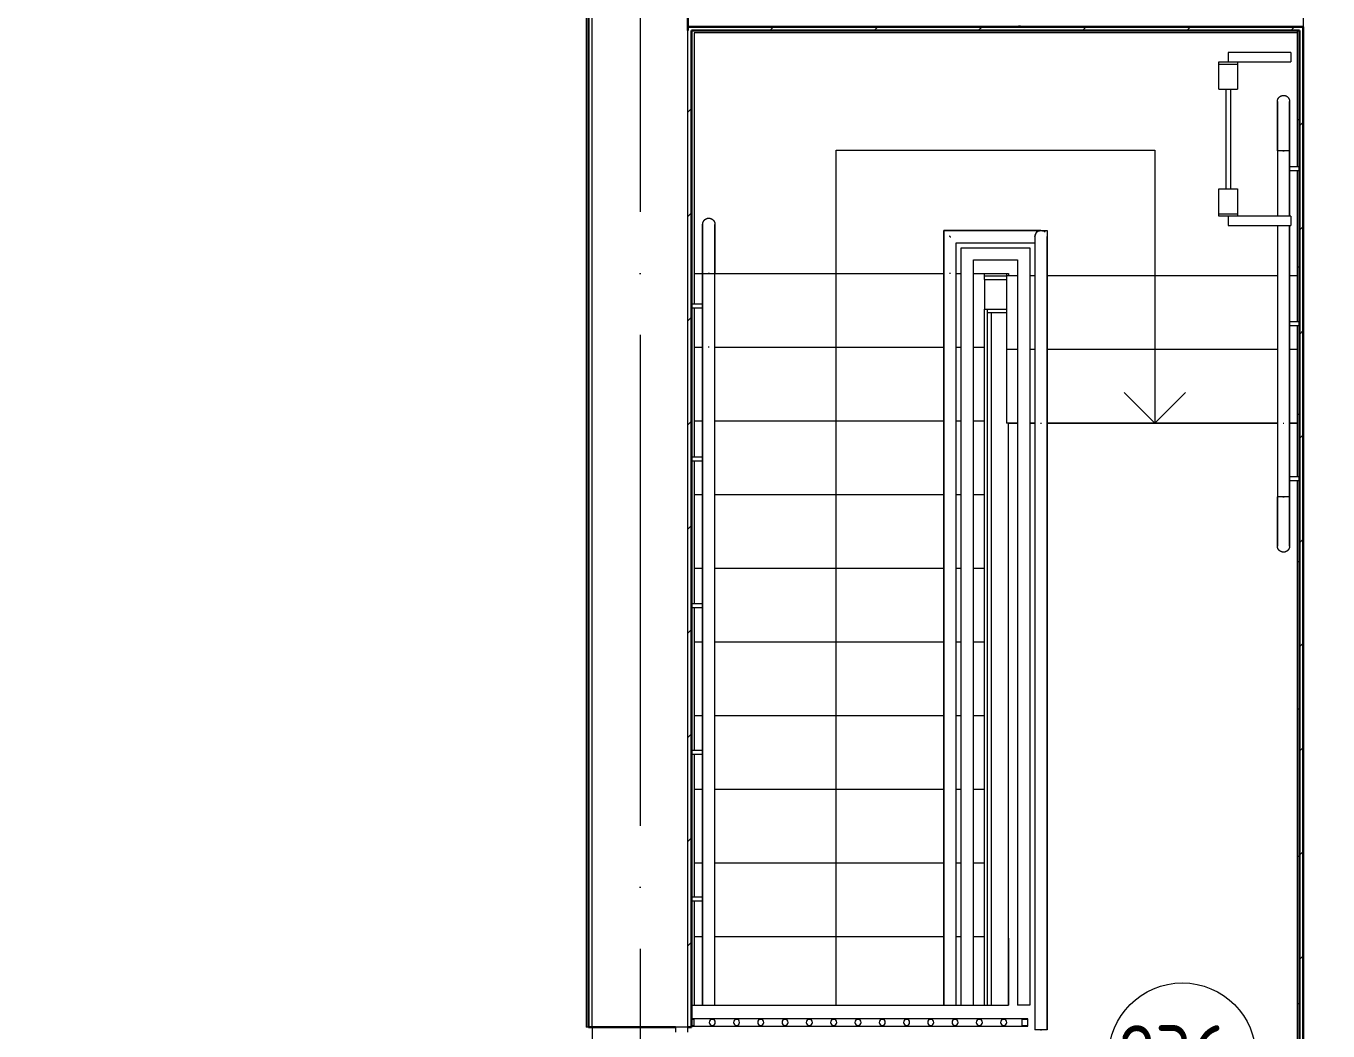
# Model space of a CAD drawing. Header units: millimetres. Extents: x -586848 to 520591, y -385801 to 675781.
# Drawn here: x -27437 to -22136, y -325511 to -321419 of the extents above; entities that cross this region are included whole.
import ezdxf
from ezdxf import colors
from ezdxf.entities.mleader import LeaderData, LeaderLine
from ezdxf.math import Vec2, Vec3

# ---------------------------------------------------------------- set-up
doc = ezdxf.new("R2010")
doc.units = ezdxf.units.MM
doc.linetypes.add('ADSK_Линия сетки', pattern=[25, 20, -2.5, 0, -2.5])
for name, color, linetype, lineweight in [('RC-Выноски', 7, 'Continuous', 0), ('Двери', 252, 'Continuous', 9), ('Лестницы', 252, 'Continuous', 9), ('Марки помещений', 252, 'Continuous', 20), ('Оборудование', 8, 'Continuous', 18), ('Ограждение', 252, 'Continuous', 9), ('Оси', 252, 'Continuous', 9), ('Перекрытие', 252, 'Continuous', 18), ('Стены внутренние', 7, 'Continuous', 18), ('Стены наружные', 7, 'Continuous', 18), ('Стрелки вверх', 7, 'Continuous', 18)]:
    doc.layers.add(name, color=color, linetype=linetype, lineweight=lineweight)
doc.styles.add('GOST Common_2', font='', dxfattribs={"width": 0.9, "height": 250})
doc.styles.add('RubezhCAD', font='', dxfattribs={"oblique": 10})
doc.styles.get('GOST Common_2').set_extended_font_data('GOST type B')
doc.styles.get('RubezhCAD').set_extended_font_data('GOST type A')

# ---------------------------------------------------------------- blocks, each defined once
blk = doc.blocks.new('Ограждение - 25-7522935-План 2 этажа смеж')
at = {"layer": 'Ограждение', "lineweight": 18}
for p, q in [((12.5, 12.5), (-12.5, 12.5)), ((-12.5, 12.5), (-12.5, -12.5)), ((12.5, -12.5), (12.5, 12.5)), ((-12.5, -12.5), (12.5, -12.5))]:
    blk.add_line(p, q, dxfattribs=at)
blk = doc.blocks.new('Ограждение - 25-V61-План 2 этажа смеж')
at = {"layer": 'Ограждение', "lineweight": 18}
for p, q in [((12.5, 12.5), (-12.5, 12.5)), ((-12.5, 12.5), (-12.5, 2.5)), ((12.5, 2.5), (12.5, 12.5))]:
    blk.add_line(p, q, dxfattribs=at)
blk = doc.blocks.new('Ограждение - 25 мм-7522937-План 2 этажа смеж')
at = {"layer": 'Ограждение', "lineweight": 18}
for start, end in [(360, 180), (180, 360)]:
    blk.add_arc((0, 0), 12.5, start, end, dxfattribs=at)
blk = doc.blocks.new('2 этаж')
at = {"layer": 'Ограждение', "true_color": 0x636466}
h = blk.add_hatch(dxfattribs=at)
h.set_pattern_fill('FP_14', color=251, style=0, pattern_type=2)
h.set_pattern_definition([(0, (134012, 1600.5), (0, 600), []), (90, (134012, 1600.5), (-600, 4e-14), [])])
h.paths.add_polyline_path([(161261, 16975.7), (161261, 20617.2), (161251, 20617.2), (161251, 16985.7)])
h.paths.add_polyline_path([(161251, 20632.2), (161261, 20632.2), (161261, 21248.2), (161251, 21248.2), (161251, 20638)])
h.paths.add_polyline_path([(161251, 21263.2), (161261, 21263.2), (161261, 21879.3), (161251, 21879.3), (161251, 21498.5)])
h.paths.add_polyline_path([(161251, 21894.3), (161261, 21894.3), (161261, 22450.7), (161251, 22450.7), (161251, 21928.8)])
at = {"layer": 'Двери', "color": 251, "true_color": 0x636466}
for p, q in [((158771, 18390.7), (158721, 18390.7)), ((158721, 18390.7), (158721, 18370.7)), ((158771, 18370.7), (158771, 18390.7))]:
    blk.add_line(p, q, dxfattribs=at)
at = {"layer": 'Лестницы', "color": 251, "true_color": 0x636466}
for p, q in [((158796, 21460.7), (158831, 21460.7)), ((158796, 21460.7), (158831, 21460.7)), ((158881, 21460.7), (159813.5, 21460.7)), ((158881, 21460.7), (159813.5, 21460.7)), ((159863.5, 21460.7), (159883.5, 21460.7)), ((159863.5, 21460.7), (159883.5, 21460.7)), ((159933.5, 21460.7), (159978.5, 21460.7)), ((159933.5, 21460.7), (159978.5, 21460.7)), ((159978.5, 21460.7), (160068.5, 21460.7)), ((159978.5, 21435.7), (159978.5, 21460.7)), ((160068.5, 21460.7), (160068.5, 21450.7)), ((160113.5, 21450.7), (160068.5, 21450.7)), ((160068.5, 21450.7), (160068.5, 21150.7)), ((160113.5, 21450.7), (160068.5, 21450.7)), ((160183.5, 21450.7), (160163.5, 21450.7)), ((160183.5, 21450.7), (160163.5, 21450.7)), ((161171, 21450.7), (160233.5, 21450.7)), ((161171, 21450.7), (160233.5, 21450.7)), ((161251, 21450.7), (161221, 21450.7)), ((161251, 21450.7), (161221, 21450.7)), ((159978.5, 21160.7), (159978.5, 21315.7)), ((158796, 21160.7), (158831, 21160.7)), ((158796, 21160.7), (158831, 21160.7)), ((158881, 21160.7), (159813.5, 21160.7)), ((158881, 21160.7), (159813.5, 21160.7)), ((159863.5, 21160.7), (159883.5, 21160.7)), ((159863.5, 21160.7), (159883.5, 21160.7)), ((159933.5, 21160.7), (159978.5, 21160.7)), ((159933.5, 21160.7), (159978.5, 21160.7)), ((159978.5, 20860.7), (159978.5, 21160.7)), ((160068.5, 21150.7), (160068.5, 20850.7)), ((160113.5, 21150.7), (160068.5, 21150.7)), ((160113.5, 21150.7), (160068.5, 21150.7)), ((160183.5, 21150.7), (160163.5, 21150.7)), ((160183.5, 21150.7), (160163.5, 21150.7)), ((161171, 21150.7), (160233.5, 21150.7)), ((161171, 21150.7), (160233.5, 21150.7)), ((161251, 21150.7), (161221, 21150.7)), ((161251, 21150.7), (161221, 21150.7)), ((158796, 20860.7), (158831, 20860.7)), ((158796, 20860.7), (158831, 20860.7)), ((158881, 20860.7), (159813.5, 20860.7)), ((158881, 20860.7), (159813.5, 20860.7)), ((159863.5, 20860.7), (159883.5, 20860.7)), ((159863.5, 20860.7), (159883.5, 20860.7)), ((159933.5, 20860.7), (159978.5, 20860.7)), ((159933.5, 20860.7), (159978.5, 20860.7)), ((159978.5, 20560.7), (159978.5, 20860.7)), ((160113.5, 20850.7), (160068.5, 20850.7)), ((160183.5, 20850.7), (160163.5, 20850.7)), ((161171, 20850.7), (160233.5, 20850.7)), ((161251, 20850.7), (161221, 20850.7)), ((158796, 20560.7), (158831, 20560.7)), ((158796, 20560.7), (158831, 20560.7)), ((158881, 20560.7), (159813.5, 20560.7)), ((158881, 20560.7), (159813.5, 20560.7)), ((159863.5, 20560.7), (159883.5, 20560.7)), ((159863.5, 20560.7), (159883.5, 20560.7)), ((159933.5, 20560.7), (159978.5, 20560.7)), ((159933.5, 20560.7), (159978.5, 20560.7)), ((159978.5, 20260.7), (159978.5, 20560.7)), ((158796, 20260.7), (158831, 20260.7)), ((158796, 20260.7), (158831, 20260.7)), ((158881, 20260.7), (159813.5, 20260.7)), ((158881, 20260.7), (159813.5, 20260.7)), ((159863.5, 20260.7), (159883.5, 20260.7)), ((159863.5, 20260.7), (159883.5, 20260.7)), ((159933.5, 20260.7), (159978.5, 20260.7)), ((159933.5, 20260.7), (159978.5, 20260.7)), ((159978.5, 19960.7), (159978.5, 20260.7)), ((158796, 19960.7), (158831, 19960.7)), ((158796, 19960.7), (158831, 19960.7)), ((158881, 19960.7), (159813.5, 19960.7)), ((158881, 19960.7), (159813.5, 19960.7)), ((159863.5, 19960.7), (159883.5, 19960.7)), ((159863.5, 19960.7), (159883.5, 19960.7)), ((159933.5, 19960.7), (159978.5, 19960.7)), ((159933.5, 19960.7), (159978.5, 19960.7)), ((159978.5, 19660.7), (159978.5, 19960.7)), ((158796, 19660.7), (158831, 19660.7)), ((158796, 19660.7), (158831, 19660.7)), ((158881, 19660.7), (159813.5, 19660.7)), ((158881, 19660.7), (159813.5, 19660.7)), ((159863.5, 19660.7), (159883.5, 19660.7)), ((159863.5, 19660.7), (159883.5, 19660.7)), ((159933.5, 19660.7), (159978.5, 19660.7)), ((159933.5, 19660.7), (159978.5, 19660.7)), ((159978.5, 19360.7), (159978.5, 19660.7)), ((158796, 19360.7), (158831, 19360.7)), ((158796, 19360.7), (158831, 19360.7)), ((158881, 19360.7), (159813.5, 19360.7)), ((158881, 19360.7), (159813.5, 19360.7)), ((159863.5, 19360.7), (159883.5, 19360.7)), ((159863.5, 19360.7), (159883.5, 19360.7)), ((159933.5, 19360.7), (159978.5, 19360.7)), ((159933.5, 19360.7), (159978.5, 19360.7)), ((159978.5, 19060.7), (159978.5, 19360.7)), ((158796, 19060.7), (158831, 19060.7)), ((158796, 19060.7), (158831, 19060.7)), ((158881, 19060.7), (159813.5, 19060.7)), ((158881, 19060.7), (159813.5, 19060.7)), ((159863.5, 19060.7), (159883.5, 19060.7)), ((159863.5, 19060.7), (159883.5, 19060.7)), ((159933.5, 19060.7), (159978.5, 19060.7)), ((159933.5, 19060.7), (159978.5, 19060.7)), ((159978.5, 18760.7), (159978.5, 19060.7)), ((158796, 18760.7), (158831, 18760.7)), ((158796, 18760.7), (158831, 18760.7)), ((158881, 18760.7), (159813.5, 18760.7)), ((158881, 18760.7), (159813.5, 18760.7)), ((159863.5, 18760.7), (159883.5, 18760.7)), ((159863.5, 18760.7), (159883.5, 18760.7)), ((159933.5, 18760.7), (159978.5, 18760.7)), ((159933.5, 18760.7), (159978.5, 18760.7)), ((159978.5, 18480.7), (159978.5, 18760.7)), ((160076, 18753.8), (160076, 18480.7))]:
    blk.add_line(p, q, dxfattribs=at)
at = {"layer": 'Марки помещений', "color": 251, "true_color": 0x636466}
blk.add_circle((160783.9, 18271.4), 300, dxfattribs=at)
at = {"layer": 'Оборудование', "color": 251, "true_color": 0x636466}
for p, q in [((160932.9, 22312.3), (160932.9, 22322.3)), ((160932.9, 22322.3), (161009.1, 22322.3)), ((161226.2, 22360.4), (160971, 22360.4)), ((160971, 22360.4), (160971, 22322.3)), ((161009.1, 22322.3), (161226.2, 22322.3)), ((161009.1, 22322.3), (161009.1, 22312.3)), ((161226.2, 22360.4), (161226.2, 22322.3)), ((160932.9, 22210.7), (160932.9, 22312.3)), ((161009.1, 22312.3), (160932.9, 22312.3)), ((161009.1, 22312.3), (161009.1, 22210.7)), ((160932.9, 22210.7), (161009.1, 22210.7)), ((160961, 22210.7), (160961, 21805.7)), ((160981, 21805.7), (160981, 22210.7)), ((160932.9, 21704.1), (160932.9, 21805.7)), ((160932.9, 21805.7), (161009.1, 21805.7)), ((161009.1, 21805.7), (161009.1, 21704.1)), ((160932.9, 21694.1), (160932.9, 21704.1)), ((160932.9, 21704.1), (161009.1, 21704.1)), ((161009.1, 21694.1), (160932.9, 21694.1)), ((160971, 21694.1), (160971, 21656)), ((161009.1, 21704.1), (161009.1, 21694.1)), ((161226.2, 21694.1), (161009.1, 21694.1)), ((161226.2, 21694.1), (161226.2, 21656)), ((160971, 21656), (161226.2, 21656))]:
    blk.add_line(p, q, dxfattribs=at)
at = {"layer": 'Ограждение', "color": 251, "true_color": 0x636466}
for p, q in [((158356, 26950.7), (158356, 18390.7)), ((158796, 22440.7), (158796, 21460.7)), ((161251, 22440.7), (158796, 22440.7)), ((161251, 22450.7), (161251, 21894.1)), ((161171, 21960.7), (161171, 21694)), ((161221, 21960.7), (161171, 21960.7)), ((161171, 21960.7), (161171, 21694)), ((161198.3, 21960.7), (161193.7, 21960.7)), ((161193.7, 21960.7), (161196, 21960.7)), ((161196, 21960.7), (161198.3, 21960.7)), ((161221, 21694.1), (161221, 21960.7)), ((161221, 21960.7), (161221, 21694.1)), ((161261, 21894.3), (161221, 21894.3)), ((161221, 21879.3), (161261, 21879.3)), ((161251, 21879.6), (161251, 21263)), ((159813.5, 21635.7), (159813.5, 21467.8)), ((160208.5, 21635.7), (159813.5, 21635.7)), ((159813.5, 21635.7), (160233.5, 21635.7)), ((159813.5, 21460.7), (159813.5, 21635.7)), ((160233.5, 21635.7), (160233.5, 20850.7)), ((161171, 21656), (161171, 20850.7)), ((161171, 21653.7), (161171, 20843.7)), ((161221, 21656), (161221, 20850.7)), ((161221, 20843.7), (161221, 21653.7)), ((159863.5, 21467.8), (159863.5, 21585.7)), ((159863.5, 21585.7), (160183.5, 21585.7)), ((159863.5, 21585.7), (160183.5, 21585.7)), ((159863.5, 21460.7), (159863.5, 21585.7)), ((160183.5, 21610.7), (160183.5, 20843.7)), ((160183.5, 21585.7), (160183.5, 20850.7)), ((160233.5, 20843.7), (160233.5, 21610.7)), ((159883.5, 21565.7), (160163.5, 21565.7)), ((159883.5, 21460.7), (159883.5, 21565.7)), ((160163.5, 21565.7), (160163.5, 20850.7)), ((159933.5, 21515.7), (160113.5, 21515.7)), ((159933.5, 21460.7), (159933.5, 21515.7)), ((160113.5, 21515.7), (160113.5, 20850.7)), ((158796, 21460.7), (158796, 21335)), ((158831, 21460.7), (158831, 21167.8)), ((158831, 21460.7), (158881, 21460.7)), ((158831, 21160.7), (158831, 21460.7)), ((158858.3, 21460.7), (158853.7, 21460.7)), ((158853.7, 21460.7), (158856, 21460.7)), ((158856, 21460.7), (158858.3, 21460.7)), ((158881, 21167.8), (158881, 21460.7)), ((158881, 21160.7), (158881, 21460.7)), ((159813.5, 21467.8), (159813.5, 18480.7)), ((159813.5, 18480.7), (159813.5, 21460.7)), ((159863.5, 18480.7), (159863.5, 21467.8)), ((159863.5, 18480.7), (159863.5, 21460.7)), ((159883.5, 18480.7), (159883.5, 21460.7)), ((159933.5, 18480.7), (159933.5, 21460.7)), ((158831, 21335.2), (158786, 21335.2)), ((158786, 21320.2), (158831, 21320.2)), ((158796, 21320.5), (158796, 20712.6)), ((161261, 21263.2), (161221, 21263.2)), ((161221, 21248.2), (161261, 21248.2)), ((161251, 21248.5), (161251, 20631.9)), ((158831, 21167.8), (158831, 18480.7)), ((158831, 18480.7), (158831, 21160.7)), ((158881, 18480.7), (158881, 21167.8)), ((158881, 18480.7), (158881, 21160.7)), ((160113.5, 20850.7), (160113.5, 18480.7)), ((160163.5, 20850.7), (160163.5, 18480.7)), ((160183.5, 20850.7), (160183.5, 18380.7)), ((160183.5, 20843.7), (160183.5, 18480.7)), ((160233.5, 20850.7), (160233.5, 18380.7)), ((160233.5, 18480.7), (160233.5, 20843.7)), ((161171, 20850.7), (161171, 20550.7)), ((161171, 20843.7), (161171, 20550.7)), ((161221, 20850.7), (161221, 20550.7)), ((161221, 20550.7), (161221, 20843.7)), ((158831, 20712.8), (158786, 20712.8)), ((158786, 20697.8), (158831, 20697.8)), ((158796, 20697.1), (158796, 20115.3)), ((161261, 20632.2), (161221, 20632.2)), ((161221, 20617.2), (161261, 20617.2)), ((161251, 20617.4), (161251, 16985.7)), ((161221, 20550.7), (161171, 20550.7)), ((161193.7, 20550.7), (161198.3, 20550.7)), ((161196, 20550.7), (161193.7, 20550.7)), ((161198.3, 20550.7), (161196, 20550.7)), ((158831, 20115.5), (158786, 20115.5)), ((158786, 20100.5), (158831, 20100.5)), ((158796, 20100.8), (158796, 19518)), ((158831, 19518.2), (158786, 19518.2)), ((158786, 19503.2), (158831, 19503.2)), ((158796, 19503.5), (158796, 18920.7)), ((158831, 18920.9), (158786, 18920.9)), ((158786, 18905.9), (158831, 18905.9)), ((158796, 18906.2), (158796, 18480.7)), ((160163.5, 18480.7), (160113.5, 18480.7)), ((160183.5, 18480.7), (160183.5, 18380.7)), ((160233.5, 18380.7), (160233.5, 18480.7)), ((160155.6, 18425.5), (158786, 18425.5)), ((158786, 18395.5), (160155.6, 18395.5)), ((160155.6, 18423.5), (160155.6, 18425.5)), ((160155.6, 18395.5), (160155.6, 18397.5)), ((158366, 18390.7), (158356, 18390.7)), ((160233.5, 18380.7), (160183.5, 18380.7)), ((160206.2, 18380.7), (160210.8, 18380.7))]:
    blk.add_line(p, q, dxfattribs=at)
at = {"layer": 'Ограждение', "color": 251, "true_color": 0x636466, "flags": 128}
for points in [[(161171, 22160.7), (161171, 22161.7), (161171.1, 22162.7), (161171.2, 22163.7), (161171.3, 22164.7), (161171.5, 22165.7), (161171.7, 22166.7), (161172, 22167.7), (161172.3, 22168.6), (161172.6, 22169.6), (161173, 22170.5), (161173.4, 22171.4), (161173.8, 22172.3), (161174.3, 22173.2), (161174.8, 22174), (161175.4, 22174.9), (161176, 22175.7), (161176.6, 22176.5), (161177.2, 22177.2), (161177.9, 22178), (161178.6, 22178.7), (161179.3, 22179.4), (161180.1, 22180), (161180.9, 22180.6), (161181.7, 22181.2), (161182.5, 22181.8), (161183.4, 22182.3), (161184.2, 22182.8), (161185.1, 22183.2), (161186, 22183.7), (161186.9, 22184), (161187.9, 22184.4), (161188.8, 22184.7), (161189.8, 22185), (161190.8, 22185.2), (161191.8, 22185.4), (161192.7, 22185.5), (161193.7, 22185.6), (161194.7, 22185.7), (161195.7, 22185.7), (161196, 22185.7)], [(161171, 21960.7), (161171, 21968.7), (161171, 21976.7), (161171, 21984.7), (161171, 21992.6), (161171, 22000.5), (161171, 22008.3), (161171, 22016), (161171, 22023.7), (161171, 22031.2), (161171, 22038.6), (161171, 22045.9), (161171, 22053.1), (161171, 22060.1), (161171, 22067), (161171, 22073.7), (161171, 22080.2), (161171, 22086.5), (161171, 22092.6), (161171, 22098.5), (161171, 22104.2), (161171, 22109.7), (161171, 22114.9), (161171, 22119.9), (161171, 22124.6), (161171, 22129), (161171, 22133.2), (161171, 22137.1), (161171, 22140.8), (161171, 22144.1), (161171, 22147.2), (161171, 22149.9), (161171, 22152.3), (161171, 22154.5), (161171, 22156.3), (161171, 22157.8), (161171, 22159), (161171, 22159.9), (161171, 22160.5), (161171, 22160.7), (161171, 22160.7)], [(161171, 22160.7), (161171, 22160.6), (161171, 22160.1), (161171, 22159.3), (161171, 22158.2), (161171, 22156.8), (161171, 22155), (161171, 22153), (161171, 22150.6), (161171, 22147.9), (161171, 22145), (161171, 22141.7), (161171, 22138.1), (161171, 22134.3), (161171, 22130.2), (161171, 22125.8), (161171, 22121.2), (161171, 22116.3), (161171, 22111.1), (161171, 22105.7), (161171, 22100.1), (161171, 22094.2), (161171, 22088.2), (161171, 22081.9), (161171, 22075.5), (161171, 22068.8), (161171, 22062), (161171, 22055), (161171, 22047.9), (161171, 22040.6), (161171, 22033.2), (161171, 22025.7), (161171, 22018.1), (161171, 22010.4), (161171, 22002.6), (161171, 21994.7), (161171, 21986.8), (161171, 21978.9), (161171, 21970.9), (161171, 21962.9), (161171, 21960.7)], [(161196, 22185.7), (161197, 22185.7), (161198, 22185.7), (161199, 22185.6), (161200, 22185.4), (161201, 22185.2), (161201.9, 22185), (161202.9, 22184.8), (161203.9, 22184.5), (161204.8, 22184.1), (161205.7, 22183.8), (161206.7, 22183.4), (161207.6, 22182.9), (161208.4, 22182.4), (161209.3, 22181.9), (161210.1, 22181.4), (161210.9, 22180.8), (161211.7, 22180.2), (161212.5, 22179.5), (161213.2, 22178.9), (161213.9, 22178.2), (161214.6, 22177.4), (161215.3, 22176.7), (161215.9, 22175.9), (161216.5, 22175.1), (161217, 22174.3), (161217.6, 22173.4), (161218.1, 22172.5), (161218.5, 22171.6), (161218.9, 22170.7), (161219.3, 22169.8), (161219.7, 22168.9), (161220, 22167.9), (161220.2, 22167), (161220.5, 22166), (161220.6, 22165), (161220.8, 22164), (161220.9, 22163), (161221, 22162), (161221, 22161), (161221, 22160.7)], [(161221, 21960.7), (161221, 21968.7), (161221, 21976.7), (161221, 21984.7), (161221, 21992.6), (161221, 22000.5), (161221, 22008.3), (161221, 22016), (161221, 22023.7), (161221, 22031.2), (161221, 22038.6), (161221, 22045.9), (161221, 22053.1), (161221, 22060.1), (161221, 22067), (161221, 22073.7), (161221, 22080.2), (161221, 22086.5), (161221, 22092.6), (161221, 22098.5), (161221, 22104.2), (161221, 22109.7), (161221, 22114.9), (161221, 22119.9), (161221, 22124.6), (161221, 22129), (161221, 22133.2), (161221, 22137.1), (161221, 22140.8), (161221, 22144.1), (161221, 22147.2), (161221, 22149.9), (161221, 22152.3), (161221, 22154.5), (161221, 22156.3), (161221, 22157.8), (161221, 22159), (161221, 22159.9), (161221, 22160.5), (161221, 22160.7), (161221, 22160.7)], [(161221, 22160.7), (161221, 22160.6), (161221, 22160.1), (161221, 22159.3), (161221, 22158.2), (161221, 22156.8), (161221, 22155), (161221, 22153), (161221, 22150.6), (161221, 22147.9), (161221, 22145), (161221, 22141.7), (161221, 22138.1), (161221, 22134.3), (161221, 22130.2), (161221, 22125.8), (161221, 22121.2), (161221, 22116.3), (161221, 22111.1), (161221, 22105.7), (161221, 22100.1), (161221, 22094.2), (161221, 22088.2), (161221, 22081.9), (161221, 22075.5), (161221, 22068.8), (161221, 22062), (161221, 22055), (161221, 22047.9), (161221, 22040.6), (161221, 22033.2), (161221, 22025.7), (161221, 22018.1), (161221, 22010.4), (161221, 22002.6), (161221, 21994.7), (161221, 21986.8), (161221, 21978.9), (161221, 21970.9), (161221, 21962.9), (161221, 21960.7)], [(158831, 21660.7), (158831, 21661.7), (158831.1, 21662.7), (158831.2, 21663.7), (158831.3, 21664.7), (158831.5, 21665.7), (158831.7, 21666.7), (158832, 21667.7), (158832.3, 21668.6), (158832.6, 21669.6), (158833, 21670.5), (158833.4, 21671.4), (158833.8, 21672.3), (158834.3, 21673.2), (158834.8, 21674), (158835.4, 21674.9), (158836, 21675.7), (158836.6, 21676.5), (158837.2, 21677.2), (158837.9, 21678), (158838.6, 21678.7), (158839.3, 21679.4), (158840.1, 21680), (158840.9, 21680.6), (158841.7, 21681.2), (158842.5, 21681.8), (158843.4, 21682.3), (158844.2, 21682.8), (158845.1, 21683.2), (158846, 21683.7), (158846.9, 21684), (158847.9, 21684.4), (158848.8, 21684.7), (158849.8, 21685), (158850.8, 21685.2), (158851.8, 21685.4), (158852.7, 21685.5), (158853.7, 21685.6), (158854.7, 21685.7), (158855.7, 21685.7), (158856, 21685.7)], [(158856, 21685.7), (158857, 21685.7), (158858, 21685.7), (158859, 21685.6), (158860, 21685.4), (158861, 21685.2), (158861.9, 21685), (158862.9, 21684.8), (158863.9, 21684.5), (158864.8, 21684.1), (158865.7, 21683.8), (158866.7, 21683.4), (158867.6, 21682.9), (158868.4, 21682.4), (158869.3, 21681.9), (158870.1, 21681.4), (158870.9, 21680.8), (158871.7, 21680.2), (158872.5, 21679.5), (158873.2, 21678.9), (158873.9, 21678.2), (158874.6, 21677.4), (158875.3, 21676.7), (158875.9, 21675.9), (158876.5, 21675.1), (158877, 21674.3), (158877.6, 21673.4), (158878.1, 21672.5), (158878.5, 21671.6), (158878.9, 21670.7), (158879.3, 21669.8), (158879.7, 21668.9), (158880, 21667.9), (158880.2, 21667), (158880.5, 21666), (158880.6, 21665), (158880.8, 21664), (158880.9, 21663), (158881, 21662), (158881, 21661), (158881, 21660.7)], [(158831, 21460.7), (158831, 21468.7), (158831, 21476.7), (158831, 21484.7), (158831, 21492.6), (158831, 21500.5), (158831, 21508.3), (158831, 21516), (158831, 21523.7), (158831, 21531.2), (158831, 21538.6), (158831, 21545.9), (158831, 21553.1), (158831, 21560.1), (158831, 21567), (158831, 21573.7), (158831, 21580.2), (158831, 21586.5), (158831, 21592.6), (158831, 21598.5), (158831, 21604.2), (158831, 21609.7), (158831, 21614.9), (158831, 21619.9), (158831, 21624.6), (158831, 21629), (158831, 21633.2), (158831, 21637.1), (158831, 21640.8), (158831, 21644.1), (158831, 21647.2), (158831, 21649.9), (158831, 21652.3), (158831, 21654.5), (158831, 21656.3), (158831, 21657.8), (158831, 21659), (158831, 21659.9), (158831, 21660.5), (158831, 21660.7), (158831, 21660.7)], [(158831, 21660.7), (158831, 21660.6), (158831, 21660.1), (158831, 21659.3), (158831, 21658.2), (158831, 21656.8), (158831, 21655), (158831, 21653), (158831, 21650.6), (158831, 21647.9), (158831, 21645), (158831, 21641.7), (158831, 21638.1), (158831, 21634.3), (158831, 21630.2), (158831, 21625.8), (158831, 21621.2), (158831, 21616.3), (158831, 21611.1), (158831, 21605.7), (158831, 21600.1), (158831, 21594.2), (158831, 21588.2), (158831, 21581.9), (158831, 21575.5), (158831, 21568.8), (158831, 21562), (158831, 21555), (158831, 21547.9), (158831, 21540.6), (158831, 21533.2), (158831, 21525.7), (158831, 21518.1), (158831, 21510.4), (158831, 21502.6), (158831, 21494.7), (158831, 21486.8), (158831, 21478.9), (158831, 21470.9), (158831, 21462.9), (158831, 21460.7)], [(158881, 21460.7), (158881, 21468.7), (158881, 21476.7), (158881, 21484.7), (158881, 21492.6), (158881, 21500.5), (158881, 21508.3), (158881, 21516), (158881, 21523.7), (158881, 21531.2), (158881, 21538.6), (158881, 21545.9), (158881, 21553.1), (158881, 21560.1), (158881, 21567), (158881, 21573.7), (158881, 21580.2), (158881, 21586.5), (158881, 21592.6), (158881, 21598.5), (158881, 21604.2), (158881, 21609.7), (158881, 21614.9), (158881, 21619.9), (158881, 21624.6), (158881, 21629), (158881, 21633.2), (158881, 21637.1), (158881, 21640.8), (158881, 21644.1), (158881, 21647.2), (158881, 21649.9), (158881, 21652.3), (158881, 21654.5), (158881, 21656.3), (158881, 21657.8), (158881, 21659), (158881, 21659.9), (158881, 21660.5), (158881, 21660.7), (158881, 21660.7)], [(158881, 21660.7), (158881, 21660.6), (158881, 21660.1), (158881, 21659.3), (158881, 21658.2), (158881, 21656.8), (158881, 21655), (158881, 21653), (158881, 21650.6), (158881, 21647.9), (158881, 21645), (158881, 21641.7), (158881, 21638.1), (158881, 21634.3), (158881, 21630.2), (158881, 21625.8), (158881, 21621.2), (158881, 21616.3), (158881, 21611.1), (158881, 21605.7), (158881, 21600.1), (158881, 21594.2), (158881, 21588.2), (158881, 21581.9), (158881, 21575.5), (158881, 21568.8), (158881, 21562), (158881, 21555), (158881, 21547.9), (158881, 21540.6), (158881, 21533.2), (158881, 21525.7), (158881, 21518.1), (158881, 21510.4), (158881, 21502.6), (158881, 21494.7), (158881, 21486.8), (158881, 21478.9), (158881, 21470.9), (158881, 21462.9), (158881, 21460.7)], [(160208.5, 21635.7), (160202, 21634.9), (160196, 21632.4), (160190.8, 21628.4), (160186.9, 21623.2), (160184.4, 21617.2), (160183.5, 21610.7)], [(160183.5, 21610.7), (160184.4, 21617.2), (160186.9, 21623.2), (160190.8, 21628.4), (160196, 21632.4), (160202, 21634.9), (160208.5, 21635.7), (160215, 21634.9), (160221, 21632.4), (160226.2, 21628.4)], [(160226.2, 21628.4), (160221, 21632.4), (160215, 21634.9), (160208.5, 21635.7)], [(161171, 20550.7), (161171, 20542.7), (161171, 20534.8), (161171, 20526.8), (161171, 20518.9), (161171, 20511), (161171, 20503.2), (161171, 20495.5), (161171, 20487.8), (161171, 20480.3), (161171, 20472.9), (161171, 20465.6), (161171, 20458.4), (161171, 20451.4), (161171, 20444.5), (161171, 20437.8), (161171, 20431.3), (161171, 20425), (161171, 20418.9), (161171, 20413), (161171, 20407.3), (161171, 20401.8), (161171, 20396.6), (161171, 20391.6), (161171, 20386.9), (161171, 20382.5), (161171, 20378.3), (161171, 20374.4), (161171, 20370.7), (161171, 20367.4), (161171, 20364.3), (161171, 20361.6), (161171, 20359.1), (161171, 20357), (161171, 20355.2), (161171, 20353.7), (161171, 20352.5), (161171, 20351.6), (161171, 20351), (161171, 20350.8), (161171, 20350.7)], [(161171, 20350.7), (161171, 20350.9), (161171, 20351.4), (161171, 20352.2), (161171, 20353.3), (161171, 20354.7), (161171, 20356.5), (161171, 20358.5), (161171, 20360.9), (161171, 20363.6), (161171, 20366.5), (161171, 20369.8), (161171, 20373.3), (161171, 20377.2), (161171, 20381.3), (161171, 20385.7), (161171, 20390.3), (161171, 20395.2), (161171, 20400.4), (161171, 20405.8), (161171, 20411.4), (161171, 20417.3), (161171, 20423.3), (161171, 20429.6), (161171, 20436), (161171, 20442.7), (161171, 20449.5), (161171, 20456.5), (161171, 20463.6), (161171, 20470.9), (161171, 20478.3), (161171, 20485.8), (161171, 20493.4), (161171, 20501.1), (161171, 20508.9), (161171, 20516.8), (161171, 20524.7), (161171, 20532.6), (161171, 20540.6), (161171, 20548.6), (161171, 20550.7)], [(161221, 20550.7), (161221, 20542.7), (161221, 20534.8), (161221, 20526.8), (161221, 20518.9), (161221, 20511), (161221, 20503.2), (161221, 20495.5), (161221, 20487.8), (161221, 20480.3), (161221, 20472.9), (161221, 20465.6), (161221, 20458.4), (161221, 20451.4), (161221, 20444.5), (161221, 20437.8), (161221, 20431.3), (161221, 20425), (161221, 20418.9), (161221, 20413), (161221, 20407.3), (161221, 20401.8), (161221, 20396.6), (161221, 20391.6), (161221, 20386.9), (161221, 20382.5), (161221, 20378.3), (161221, 20374.4), (161221, 20370.7), (161221, 20367.4), (161221, 20364.3), (161221, 20361.6), (161221, 20359.1), (161221, 20357), (161221, 20355.2), (161221, 20353.7), (161221, 20352.5), (161221, 20351.6), (161221, 20351), (161221, 20350.8), (161221, 20350.7)], [(161221, 20350.7), (161221, 20350.9), (161221, 20351.4), (161221, 20352.2), (161221, 20353.3), (161221, 20354.7), (161221, 20356.5), (161221, 20358.5), (161221, 20360.9), (161221, 20363.6), (161221, 20366.5), (161221, 20369.8), (161221, 20373.3), (161221, 20377.2), (161221, 20381.3), (161221, 20385.7), (161221, 20390.3), (161221, 20395.2), (161221, 20400.4), (161221, 20405.8), (161221, 20411.4), (161221, 20417.3), (161221, 20423.3), (161221, 20429.6), (161221, 20436), (161221, 20442.7), (161221, 20449.5), (161221, 20456.5), (161221, 20463.6), (161221, 20470.9), (161221, 20478.3), (161221, 20485.8), (161221, 20493.4), (161221, 20501.1), (161221, 20508.9), (161221, 20516.8), (161221, 20524.7), (161221, 20532.6), (161221, 20540.6), (161221, 20548.6), (161221, 20550.7)], [(161196, 20325.7), (161195, 20325.8), (161194, 20325.8), (161193, 20325.9), (161192, 20326.1), (161191, 20326.2), (161190.1, 20326.5), (161189.1, 20326.7), (161188.1, 20327), (161187.2, 20327.3), (161186.3, 20327.7), (161185.4, 20328.1), (161184.5, 20328.6), (161183.6, 20329.1), (161182.7, 20329.6), (161181.9, 20330.1), (161181.1, 20330.7), (161180.3, 20331.3), (161179.5, 20332), (161178.8, 20332.6), (161178.1, 20333.3), (161177.4, 20334.1), (161176.7, 20334.8), (161176.1, 20335.6), (161175.5, 20336.4), (161175, 20337.2), (161174.4, 20338.1), (161174, 20339), (161173.5, 20339.9), (161173.1, 20340.8), (161172.7, 20341.7), (161172.4, 20342.6), (161172.1, 20343.6), (161171.8, 20344.5), (161171.6, 20345.5), (161171.4, 20346.5), (161171.2, 20347.5), (161171.1, 20348.5), (161171, 20349.5), (161171, 20350.5), (161171, 20350.7)], [(161221, 20350.7), (161221, 20349.7), (161220.9, 20348.7), (161220.8, 20347.8), (161220.7, 20346.8), (161220.5, 20345.8), (161220.3, 20344.8), (161220, 20343.8), (161219.7, 20342.9), (161219.4, 20341.9), (161219, 20341), (161218.6, 20340.1), (161218.2, 20339.2), (161217.7, 20338.3), (161217.2, 20337.5), (161216.6, 20336.6), (161216.1, 20335.8), (161215.4, 20335), (161214.8, 20334.3), (161214.1, 20333.5), (161213.4, 20332.8), (161212.7, 20332.1), (161211.9, 20331.5), (161211.2, 20330.9), (161210.3, 20330.3), (161209.5, 20329.7), (161208.7, 20329.2), (161207.8, 20328.7), (161206.9, 20328.2), (161206, 20327.8), (161205.1, 20327.4), (161204.1, 20327.1), (161203.2, 20326.8), (161202.2, 20326.5), (161201.2, 20326.3), (161200.3, 20326.1), (161199.3, 20326), (161198.3, 20325.8), (161197.3, 20325.8), (161196.3, 20325.7), (161196, 20325.7)]]:
    blk.add_lwpolyline(points, dxfattribs=at)
at = {"layer": 'Ограждение', "color": 251, "true_color": 0x636466}
blk.add_open_spline([(159840.8, 21608.4), (159840.6, 21608.6), (159839.8, 21609.4), (159838.5, 21610.7), (159837.2, 21612.1), (159836.4, 21612.8), (159836.2, 21613.1)], degree=3, knots=[0.4701827, 0.4701827, 0.4701827, 0.4701827, 0.47916667, 0.5, 0.52083333, 0.5298173, 0.5298173, 0.5298173, 0.5298173], dxfattribs=at)
for points in [[(159840.5, 21460.8), (159839.8, 21460.8), (159838.5, 21460.7), (159837.2, 21460.8), (159836.5, 21460.8)], [(158858, 21160.8), (158857.3, 21160.8), (158856, 21160.7), (158854.7, 21160.8), (158854, 21160.8)], [(160206.2, 20850.7), (160206.9, 20850.7), (160208.5, 20850.8), (160210.1, 20850.7), (160210.8, 20850.7)], [(161194, 20850.7), (161194.7, 20850.7), (161196, 20850.8), (161197.3, 20850.7), (161198, 20850.7)]]:
    blk.add_open_spline(points, degree=3, dxfattribs=at)
at = {"layer": 'Оси', "color": 251, "linetype": 'ADSK_Линия сетки', "ltscale": 100, "true_color": 0x636466}
for p, q in [((158576, 33711.4), (158576, 16056.5)), ((161276, 33711.4), (161276, 16056.5))]:
    blk.add_line(p, q, dxfattribs=at)
at = {"layer": 'Перекрытие', "color": 251, "ltscale": 100, "true_color": 0x636466}
for p, q in [((158796, 21460.7), (158831, 21460.7)), ((158881, 21460.7), (159813.5, 21460.7)), ((159863.5, 21460.7), (159883.5, 21460.7)), ((159933.5, 21460.7), (160076, 21460.7)), ((160076, 21460.7), (160076, 21450.7)), ((160076.4, 20850.7), (160113.5, 20850.7)), ((160076.4, 18480.7), (160076.4, 20850.7)), ((160163.5, 20850.7), (160183.5, 20850.7)), ((160233.5, 20850.7), (161171, 20850.7)), ((161221, 20850.7), (161251, 20850.7)), ((158786, 18480.7), (160076.4, 18480.7))]:
    blk.add_line(p, q, dxfattribs=at)
at = {"layer": 'Стены внутренние', "color": 251, "lineweight": 30, "true_color": 0x636466}
for p, q in [((158771, 22855.7), (158771, 22465.7)), ((160121, 22470.7), (160121, 22465.7)), ((161276, 16960.7), (161276, 22465.7)), ((158381, 18390.7), (158721, 18390.7))]:
    blk.add_line(p, q, dxfattribs=at)
at = {"layer": 'Стены внутренние', "color": 251, "true_color": 0x636466}
for p, q in [((158771, 18390.7), (158771, 22450.7)), ((158381, 18390.7), (158381, 17140.7))]:
    blk.add_line(p, q, dxfattribs=at)
at = {"layer": 'Стены наружные', "color": 251, "lineweight": 30, "true_color": 0x636466}
for p, q in [((158366, 26950.7), (158366, 18390.7)), ((158771, 22465.7), (161276, 22465.7)), ((158771, 22450.7), (158771, 22465.7)), ((158786, 22450.7), (161261, 22450.7)), ((158786, 18390.7), (158786, 22450.7)), ((161261, 16975.7), (161261, 22450.7)), ((158366, 18390.7), (158381, 18390.7)), ((158786, 18390.7), (158771, 18390.7))]:
    blk.add_line(p, q, dxfattribs=at)
at = {"layer": 'Стены наружные', "color": 251, "true_color": 0x636466}
for p, q in [((158381, 18390.7), (158381, 26950.7)), ((159978.5, 21450.7), (160068.5, 21450.7)), ((159978.5, 21435.7), (160068.5, 21435.7)), ((159978.5, 21435.7), (159978.5, 21315.7)), ((159978.5, 21315.7), (160068.5, 21315.7)), ((159991, 18480.7), (159991, 21315.7)), ((160068.5, 21300.7), (159991, 21300.7)), ((160006, 21300.7), (160006, 18480.7))]:
    blk.add_line(p, q, dxfattribs=at)
at = {"layer": 'Стены наружные', "color": 251, "linetype": 'Continuous', "lineweight": 9, "true_color": 0x636466}
for p, q in [((159104.9, 22450.7), (159119.9, 22465.7)), ((159529.2, 22450.7), (159544.2, 22465.7)), ((159953.4, 22450.7), (159968.4, 22465.7)), ((160377.7, 22450.7), (160392.7, 22465.7)), ((160801.9, 22450.7), (160816.9, 22465.7)), ((161226.2, 22450.7), (161241.2, 22465.7)), ((158771, 22116.9), (158786, 22131.9)), ((161261, 22061.3), (161276, 22076.3)), ((158771, 21692.6), (158786, 21707.6)), ((161261, 21637), (161276, 21652)), ((158771, 21268.3), (158786, 21283.3)), ((161261, 21212.7), (161276, 21227.7)), ((158771, 20844.1), (158786, 20859.1)), ((161261, 20788.5), (161276, 20803.5)), ((158771, 20419.8), (158786, 20434.8)), ((161261, 20364.2), (161276, 20379.2)), ((158771, 19995.5), (158786, 20010.5)), ((161261, 19940), (161276, 19955)), ((158771, 19571.3), (158786, 19586.3)), ((161261, 19515.7), (161276, 19530.7)), ((158771, 19147), (158786, 19162)), ((161261, 19091.4), (161276, 19106.4)), ((158771, 18722.7), (158786, 18737.7)), ((161261, 18667.2), (161276, 18682.2))]:
    blk.add_line(p, q, dxfattribs=at)
at = {"layer": 'Стрелки вверх', "color": 251, "true_color": 0x636466}
for p, q in [((159374.8, 21963.2), (160672.3, 21963.2)), ((159374.8, 21460.7), (159374.8, 21963.2)), ((160672.3, 21963.2), (160672.3, 21450.7)), ((159374.8, 21160.7), (159374.8, 21460.7)), ((160672.3, 21450.7), (160672.3, 21150.7)), ((159374.8, 20860.7), (159374.8, 21160.7)), ((160672.3, 21150.7), (160672.3, 20850.7)), ((160672.3, 20850.7), (160547.3, 20975.7)), ((160672.3, 20850.7), (160797.3, 20975.7)), ((159374.8, 20560.7), (159374.8, 20860.7)), ((159374.8, 20260.7), (159374.8, 20560.7)), ((159374.8, 19960.7), (159374.8, 20260.7)), ((159374.8, 19660.7), (159374.8, 19960.7)), ((159374.8, 19360.7), (159374.8, 19660.7)), ((159374.8, 19060.7), (159374.8, 19360.7)), ((159374.8, 18760.7), (159374.8, 19060.7)), ((159374.8, 18480.7), (159374.8, 18760.7))]:
    blk.add_line(p, q, dxfattribs=at)
at = {"color": 251, "true_color": 0x636466, "rotation": 269.9999999999998}
for name, p in [('Ограждение - 25-V61-План 2 этажа смеж', (158783.5, 18410.5)), ('Ограждение - 25 мм-7522937-План 2 этажа смеж', (158869.9, 18410.5)), ('Ограждение - 25 мм-7522937-План 2 этажа смеж', (158968.8, 18410.5)), ('Ограждение - 25 мм-7522937-План 2 этажа смеж', (159067.7, 18410.5)), ('Ограждение - 25 мм-7522937-План 2 этажа смеж', (159166.6, 18410.5)), ('Ограждение - 25 мм-7522937-План 2 этажа смеж', (159265.5, 18410.5)), ('Ограждение - 25 мм-7522937-План 2 этажа смеж', (159364.4, 18410.5)), ('Ограждение - 25 мм-7522937-План 2 этажа смеж', (159463.3, 18410.5)), ('Ограждение - 25 мм-7522937-План 2 этажа смеж', (159562.2, 18410.5)), ('Ограждение - 25 мм-7522937-План 2 этажа смеж', (159661.1, 18410.5)), ('Ограждение - 25 мм-7522937-План 2 этажа смеж', (159760, 18410.5)), ('Ограждение - 25 мм-7522937-План 2 этажа смеж', (159858.9, 18410.5)), ('Ограждение - 25 мм-7522937-План 2 этажа смеж', (159957.8, 18410.5)), ('Ограждение - 25 мм-7522937-План 2 этажа смеж', (160056.7, 18410.5)), ('Ограждение - 25-7522935-План 2 этажа смеж', (160143.1, 18410.5))]:
    blk.add_blockref(name, p, dxfattribs=at)
at = {"layer": 'Марки помещений', "color": 251, "true_color": 0x636466, "style": 'GOST Common_2', "width": 0.9}
blk.add_text('236', height=250, dxfattribs=at).set_placement((160525.1, 18149.1))

msp = doc.modelspace()

# ---------------------------------------------------------------- block references
msp.add_blockref('2 этаж', (-183513.2, -343887.1))

# ---------------------------------------------------------------- leaders
at = {"layer": 'RC-Выноски', "linetype": 'Continuous', "ltscale": 15}
ml = msp.add_multileader_mtext('Standard', dxfattribs=at)
ml.set_content('{\\H0.91667x;РЦ12 - }КПСВВнг(А)-LSLTx 1x2x1,0', color=256, style='RubezhCAD')
ml.set_leader_properties()
ml.build(insert=Vec2(0, 0))
ml.multileader.update_dxf_attribs({"has_text_frame": 1, "text_left_attachment_type": 6, "text_right_attachment_type": 6, "dogleg_length": 2, "arrow_head_size": 400, "scale": 100})
ctx = ml.context
ctx.base_point, ctx.scale, ctx.char_height, ctx.arrow_head_size, ctx.landing_gap_size, ctx.plane_origin = Vec3(-44414.1, -321828.4), 100, 250, 400, 100, Vec3(-572042.3, -360545)
ctx.left_attachment, ctx.right_attachment = 6, 6
notes = []
notes.append((ctx, [(0, (1, 1, 0), (-44614.1, -321828.4), (1, 0), 200, [(0, [(-45599.2, -319892.1)], 0, [])])]))
ctx.mtext.insert, ctx.mtext.width, ctx.mtext.flow_direction = Vec3(-44314.1, -321528.4), 5324.915, 5
for ctx, leaders in notes:
    for number, flags, end, landing, length, lines in leaders:
        leader = LeaderData()
        leader.index, (leader.has_last_leader_line, leader.has_dogleg_vector, leader.attachment_direction) = number, flags
        leader.last_leader_point, leader.dogleg_vector, leader.dogleg_length = Vec3(end), Vec3(landing), length
        for number, points, colour, breaks in lines:
            line = LeaderLine()
            line.index, line.vertices, line.color, line.breaks = number, Vec3.list(points), colors.encode_raw_color(colour), breaks
            leader.lines.append(line)
        ctx.leaders.append(leader)

doc.saveas('drawing.dxf')
